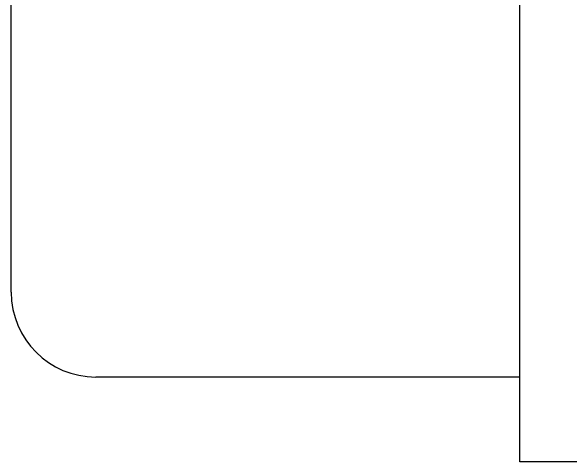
# Model space of a CAD drawing. Header units: millimetres. Extents: x 2182 to 2335, y 1488 to 1614.
# Drawn here: x 2200.928 to 2201.589, y 1514.477 to 1515.008 of the extents above; entities that cross this region are included whole.
import ezdxf

# ---------------------------------------------------------------- set-up
doc = ezdxf.new("R2010")
doc.units = ezdxf.units.MM
doc.layers.add('Layer2', color=3, linetype='Continuous')

msp = doc.modelspace()

# ---------------------------------------------------------------- linework, layer by layer
at = {"color": 6, "linetype": 'ByBlock'}
for p, q in [((2201.52831, 1514.47667), (2201.52831, 1516.20167)), ((2201.67831, 1514.47667), (2201.52831, 1514.47667))]:
    msp.add_line(p, q, dxfattribs=at)
at = {"layer": 'Layer2'}
for p, q in [((2200.92831, 1514.67667), (2200.92831, 1516.20167)), ((2201.52831, 1514.57667), (2201.02831, 1514.57667))]:
    msp.add_line(p, q, dxfattribs=at)
msp.add_arc((2201.02831, 1514.67667), 0.1, 180, 270, dxfattribs=at)

doc.saveas('drawing.dxf')
